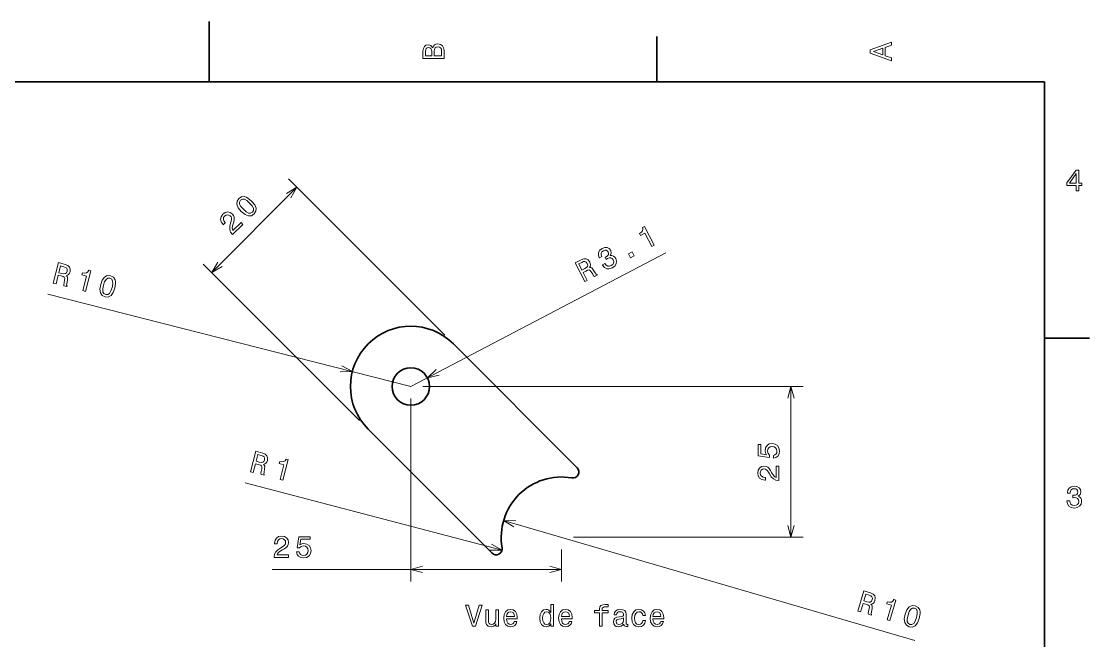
# Model space of a CAD drawing. Extents: x 0 to 297, y 0 to 210.
# Drawn here: x 117.3 to 294.5, y 107.3 to 210 of the extents above; entities that cross this region are included whole.
import ezdxf

# ---------------------------------------------------------------- set-up
doc = ezdxf.new("R2010")
doc.units = 0

msp = doc.modelspace()

# ---------------------------------------------------------------- linework, layer by layer
at = {"color": 7, "lineweight": 35, "ltscale": 0.25}
msp.add_line((148.5, 200), (148.5, 210), dxfattribs=at)
at = {"color": 7, "lineweight": 35, "ltscale": 0.1875}
for p, q in [((222.699997, 200), (222.699997, 207.5)), ((287, 157.5), (294.5, 157.5))]:
    msp.add_line(p, q, dxfattribs=at)
at = {"color": 7, "lineweight": 35}
for p, q in [((287, 200), (10, 200)), ((287, 10), (287, 200)), ((188.984344, 156.540619), (209.512207, 136.012756)), ((195.370071, 121.870628), (174.842194, 142.398499))]:
    msp.add_line(p, q, dxfattribs=at)
at = {"color": 7, "lineweight": 13, "ltscale": 0.5}
msp.add_line((148.89357, 168.347122), (163.035706, 182.489258), dxfattribs=at)
at = {"color": 7, "lineweight": 13}
for p, q in [((187.570129, 157.954834), (161.62149, 183.903473)), ((181.913269, 149.469559), (224.236389, 171.648315)), ((173.427994, 143.812698), (147.479355, 169.761337)), ((181.913269, 149.469559), (121.74263, 164.766403)), ((183.913269, 149.469559), (246.969437, 149.469559)), ((244.969437, 124.469559), (244.969437, 149.469559)), ((181.913269, 147.469559), (181.913269, 117.144882)), ((197.044357, 122.323669), (154.440887, 133.514862)), ((197.312973, 127.26857), (265.500183, 107.38829)), ((208.913269, 124.469559), (246.969437, 124.469559)), ((158.945358, 119.144882), (206.913269, 119.144882))]:
    msp.add_line(p, q, dxfattribs=at)
at = {"color": 7, "lineweight": 13, "ltscale": 0.133117}
msp.add_line((206.913269, 122.469559), (206.913269, 117.144882), dxfattribs=at)
at = {"color": 7, "lineweight": 13}
for points in [[(185.542007, 205.630417), (185.249496, 205.983429), (185.052811, 206.074219), (184.81073, 206.104477), (184.432495, 206.03891), (184.160156, 205.842224), (183.993729, 205.524506), (183.933212, 205.080704), (183.933212, 203.835022), (187.433212, 203.835022), (187.433212, 205.151306), (187.36261, 205.620331), (187.155838, 205.968307), (186.828018, 206.185165), (186.384216, 206.260818), (186.08667, 206.215424), (185.839554, 206.094391), (185.65799, 205.897705)], [(185.385666, 204.984879), (185.385666, 204.298996), (184.351807, 204.298996), (184.351807, 205.025223), (184.382065, 205.297562), (184.472839, 205.489197), (184.629181, 205.605194), (184.86116, 205.645538), (185.093155, 205.600143), (185.254532, 205.479111), (185.355408, 205.272339)], [(187.014618, 205.095825), (187.014618, 204.298996), (185.809296, 204.298996), (185.809296, 205.050446), (185.844589, 205.368164), (185.9505, 205.595108), (186.132065, 205.731277), (186.394302, 205.776657), (186.671692, 205.731277), (186.863327, 205.605194), (186.979324, 205.393372)], [(261.633209, 203.466858), (261.633209, 203.930847), (260.604401, 204.298996), (260.604401, 205.695969), (261.633209, 206.064133), (261.633209, 206.538193), (258.128174, 205.257217), (258.128174, 204.742798)], [(260.17572, 204.460388), (258.632477, 205), (260.17572, 205.539627)], [(292.277374, 181.916794), (292.731262, 181.916794), (292.731262, 182.784225), (293.23056, 182.784225), (293.23056, 183.187683), (292.731262, 183.187683), (292.731262, 185.341141), (292.272339, 185.341141), (290.739197, 183.228027), (290.739197, 182.784225), (292.277374, 182.784225)], [(291.162842, 183.187683), (292.277374, 184.756134), (292.277374, 183.187683)], [(153.802963, 178.502777), (154.416336, 177.996384), (154.983337, 177.764587), (155.493301, 177.789551), (155.942627, 178.08197), (156.231476, 178.52774), (156.256439, 179.037689), (156.021088, 179.601135), (155.518265, 180.218063), (154.904892, 180.717316), (154.616028, 180.870667), (154.337875, 180.956253), (153.827927, 180.93129), (153.378601, 180.645996), (153.089752, 180.1931), (153.068344, 179.679581), (153.30014, 179.112579)], [(154.145309, 178.845123), (153.74234, 179.305145), (153.52124, 179.704544), (153.499847, 180.04689), (153.674591, 180.350006), (153.974136, 180.521179), (154.316483, 180.499786), (154.715881, 180.278687), (155.175919, 179.875717), (155.582443, 179.412125), (155.803543, 179.012726), (155.824951, 178.67038), (155.650208, 178.37439), (155.350647, 178.196091), (155.008301, 178.217484), (154.608902, 178.438583)], [(152.359406, 174.641403), (154.06044, 176.342422), (153.753754, 176.649109), (152.409332, 175.304688), (152.31662, 175.54718), (152.305908, 175.814636), (152.448563, 176.463669), (152.551971, 176.781052), (152.634003, 177.169769), (152.623291, 177.515671), (152.509186, 177.822357), (152.305908, 178.096954), (151.94574, 178.335876), (151.54277, 178.403625), (151.13623, 178.296646), (150.751099, 178.018494), (150.469376, 177.615524), (150.376648, 177.187592), (150.476501, 176.752533), (150.772491, 176.342422), (150.822418, 176.292496), (151.146927, 176.61702), (151.118408, 176.645538), (150.908005, 176.920135), (150.825989, 177.194733), (150.865204, 177.462189), (151.029251, 177.704681), (151.271744, 177.875854), (151.514236, 177.940033), (151.753174, 177.900818), (151.963562, 177.761734), (152.102646, 177.572723), (152.173965, 177.365906), (152.181107, 177.130539), (152.13118, 176.866638), (152.034897, 176.54213), (151.906509, 175.971558), (151.895813, 175.490128), (152.034897, 175.058624), (152.348709, 174.6521)], [(221.883072, 172.67308), (222.289581, 172.886093), (220.653305, 176.00856), (220.349548, 175.84938), (220.411926, 175.534744), (220.347092, 175.267334), (220.157593, 175.031372), (219.836823, 174.817734), (220.003021, 174.500565), (220.726685, 174.879791)], [(213.709106, 169.630875), (213.725494, 169.599609), (214.021698, 169.208221), (214.400192, 168.996628), (214.83844, 168.964355), (215.315994, 169.117828), (215.740784, 169.437225), (215.986206, 169.81636), (216.0457, 170.246094), (215.915421, 170.690262), (215.741577, 170.935089), (215.530945, 171.098007), (215.283508, 171.179016), (215.00589, 171.187271), (215.169846, 171.580643), (215.071259, 172.018646), (214.821671, 172.33197), (214.491486, 172.494858), (214.092163, 172.496277), (213.632904, 172.329636), (213.268326, 172.047485), (213.063095, 171.689407), (213.02594, 171.271378), (213.176636, 170.820831), (213.193024, 170.789551), (213.590591, 170.997894), (213.476517, 171.302521), (213.48497, 171.568863), (213.60704, 171.792252), (213.847198, 171.975037), (214.098206, 172.06102), (214.317108, 172.056168), (214.499451, 171.95813), (214.647324, 171.773712), (214.721832, 171.533768), (214.691864, 171.33017), (214.551071, 171.142517), (214.310486, 170.982285), (214.133942, 170.895447), (214.318863, 170.542557), (214.533066, 170.666199), (214.835556, 170.773468), (215.101685, 170.776276), (215.318069, 170.667603), (215.482117, 170.463196), (215.568756, 170.17836), (215.539871, 169.918396), (215.397583, 169.690109), (215.146164, 169.507111), (214.841339, 169.404297), (214.565628, 169.430634), (214.323715, 169.577164), (214.120087, 169.846237)], [(210.774063, 166.851578), (211.189499, 167.069275), (210.503616, 168.378113), (210.927994, 168.600494), (211.247711, 168.750961), (211.47702, 168.791428), (211.661484, 168.700195), (211.844269, 168.460052), (212.077286, 168.069717), (212.242188, 167.820206), (212.377731, 167.691956), (212.846771, 167.937744), (212.802292, 168.022614), (212.634003, 168.093857), (212.476547, 168.307404), (212.18309, 168.791336), (211.912857, 169.122299), (211.749252, 169.184601), (211.543976, 169.185211), (211.664124, 169.390518), (211.707275, 169.612411), (211.684677, 169.851089), (211.587418, 170.101898), (211.328247, 170.444351), (211.00209, 170.632141), (210.618317, 170.647385), (210.185852, 170.494781), (209.14949, 169.951691)], [(210.268677, 170.05423), (210.555206, 170.170212), (210.791779, 170.186005), (210.994308, 170.09285), (211.163269, 169.86824), (211.254364, 169.585739), (211.215683, 169.36618), (211.052338, 169.178101), (210.782623, 169.008286), (210.304642, 168.757813), (209.763901, 169.789703)], [(218.346069, 170.819565), (218.962524, 171.142609), (218.613739, 171.808197), (217.997284, 171.485153)], [(122.616653, 166.607819), (123.071213, 166.492264), (123.435287, 167.924377), (123.899628, 167.806335), (124.238037, 167.704681), (124.435699, 167.581573), (124.512009, 167.390457), (124.487572, 167.089661), (124.400177, 166.643555), (124.356186, 166.347717), (124.371353, 166.161728), (124.884567, 166.031265), (124.908173, 166.12413), (124.830551, 166.289566), (124.856064, 166.553665), (124.961014, 167.109802), (124.981064, 167.536606), (124.900955, 167.692261), (124.748596, 167.829865), (124.975174, 167.902359), (125.155518, 168.038635), (125.298172, 168.231323), (125.393356, 168.482925), (125.429306, 168.910889), (125.31208, 169.268524), (125.036713, 169.53627), (124.612961, 169.711639), (123.479004, 169.999924)], [(124.380264, 169.328491), (124.670959, 169.223373), (124.857529, 169.077072), (124.945999, 168.872452), (124.921646, 168.592438), (124.800705, 168.321381), (124.625244, 168.183853), (124.378036, 168.15303), (124.063896, 168.206879), (123.540909, 168.339828), (123.827942, 169.468903)], [(127.530235, 165.358673), (127.975021, 165.24559), (128.843597, 168.66214), (128.51123, 168.746628), (128.347443, 168.47084), (128.120544, 168.315186), (127.821892, 168.26622), (127.440483, 168.321548), (127.352264, 167.974518), (128.144073, 167.773224)], [(130.482346, 166.372208), (130.36058, 165.586197), (130.451141, 164.980362), (130.733215, 164.554794), (131.214203, 164.318039), (131.744995, 164.297592), (132.19606, 164.536758), (132.560074, 165.027023), (132.833359, 165.774521), (132.949005, 166.5569), (132.933167, 166.883545), (132.864578, 167.166367), (132.582489, 167.591934), (132.107635, 167.832336), (131.570724, 167.849152), (131.118408, 167.605087), (130.749512, 167.116058)], [(130.951569, 166.252914), (131.141022, 166.834396), (131.371338, 167.228561), (131.654648, 167.421921), (132.004501, 167.426651), (132.304718, 167.256668), (132.461304, 166.951477), (132.475388, 166.495178), (132.364136, 165.893814), (132.173431, 165.307449), (131.943146, 164.913284), (131.659821, 164.719925), (131.316101, 164.718842), (131.00975, 164.885178), (130.85318, 165.190369), (130.839081, 165.646667)], [(242.05661, 137.586853), (242.470154, 137.6978), (242.792923, 137.944916), (242.994659, 138.308029), (243.070313, 138.772003), (242.979523, 139.281372), (242.732407, 139.679794), (242.339035, 139.931946), (241.834717, 140.027771), (241.365692, 139.942032), (240.997543, 139.699966), (240.760498, 139.321716), (240.674774, 138.83252), (240.735291, 138.454285), (240.901718, 138.161774), (239.958633, 138.302994), (239.958633, 139.836136), (239.54509, 139.836136), (239.54509, 137.965088), (241.401001, 137.687714), (241.401001, 138.091171), (241.163971, 138.383682), (241.078232, 138.756882), (241.133698, 139.079651), (241.29509, 139.326767), (241.542206, 139.483109), (241.859924, 139.538574), (242.177658, 139.483109), (242.424774, 139.321716), (242.581116, 139.0746), (242.636597, 138.756882), (242.601288, 138.489594), (242.485291, 138.282822), (242.303741, 138.131516), (242.05661, 138.055878)], [(155.329483, 135.349304), (155.783112, 135.230148), (156.158539, 136.659317), (156.621918, 136.537598), (156.959518, 136.433273), (157.156204, 136.308609), (157.230988, 136.116898), (157.204163, 135.816299), (157.113235, 135.370895), (157.06691, 135.075409), (157.080597, 134.889313), (157.592758, 134.754776), (157.617096, 134.847458), (157.540787, 135.013504), (157.56839, 135.277405), (157.677765, 135.832672), (157.701187, 136.259308), (157.622314, 136.415604), (157.471054, 136.554413), (157.698196, 136.625092), (157.879623, 136.759949), (158.023804, 136.951492), (158.120972, 137.202332), (158.160309, 137.630005), (158.045929, 137.988556), (157.772675, 138.258469), (157.350342, 138.437195), (156.218704, 138.734467)], [(157.114609, 138.055908), (157.404465, 137.948471), (157.589859, 137.800705), (157.676712, 137.595383), (157.650146, 137.315582), (157.527054, 137.045486), (157.35051, 136.909363), (157.103073, 136.880493), (156.789368, 136.936829), (156.267441, 137.073929), (156.563431, 138.200684)], [(160.233017, 134.061234), (160.67688, 133.944626), (161.57251, 137.354172), (161.240829, 137.441299), (161.074875, 137.166824), (160.846741, 137.01297), (160.547714, 136.96637), (160.166748, 137.024734), (160.075775, 136.678406), (160.865967, 136.47084)], [(242.969437, 133.871002), (242.969437, 136.276627), (242.535721, 136.276627), (242.535721, 134.37532), (242.298691, 134.481232), (242.102005, 134.662781), (241.743927, 135.22258), (241.592636, 135.520142), (241.375778, 135.852982), (241.123627, 136.090027), (240.826065, 136.226181), (240.488174, 136.276627), (240.064545, 136.190887), (239.731689, 135.953857), (239.519867, 135.590744), (239.444229, 135.121719), (239.529968, 134.637573), (239.766998, 134.269409), (240.145233, 134.032379), (240.644516, 133.951691), (240.715118, 133.951691), (240.715118, 134.410629), (240.674774, 134.410629), (240.331833, 134.456009), (240.079666, 134.592178), (239.918289, 134.809036), (239.862808, 135.096497), (239.913239, 135.389008), (240.039322, 135.605865), (240.236008, 135.747086), (240.483124, 135.797516), (240.715118, 135.762207), (240.911804, 135.666382), (241.083282, 135.505005), (241.234573, 135.283112), (241.39595, 134.98555), (241.708633, 134.491318), (242.041489, 134.143341), (242.444946, 133.936569), (242.954315, 133.871002)], [(290.729126, 130.51622), (290.729126, 130.480911), (290.809814, 129.996765), (291.046844, 129.633652), (291.420044, 129.401657), (291.914276, 129.315933), (292.438782, 129.401657), (292.832153, 129.623566), (293.08429, 129.976593), (293.175079, 130.430481), (293.134735, 130.728027), (293.023773, 130.970108), (292.842224, 131.156708), (292.600159, 131.292877), (292.927948, 131.565216), (293.043945, 131.998932), (292.968292, 132.392303), (292.751434, 132.68985), (292.398407, 132.87645), (291.914276, 132.942017), (291.460388, 132.861313), (291.112396, 132.63942), (290.885468, 132.286392), (290.809814, 131.817368), (290.809814, 131.782074), (291.258636, 131.782074), (291.299011, 132.104828), (291.430115, 132.336823), (291.641937, 132.478027), (291.939484, 132.528473), (292.201721, 132.488113), (292.393372, 132.382217), (292.509369, 132.210739), (292.554749, 131.97876), (292.509369, 131.731628), (292.388336, 131.565216), (292.176514, 131.46434), (291.889069, 131.434082), (291.692383, 131.439133), (291.692383, 131.04071), (291.939484, 131.050797), (292.257202, 131.005417), (292.494232, 130.884369), (292.635468, 130.687683), (292.685883, 130.430481), (292.630402, 130.13797), (292.484161, 129.921112), (292.252167, 129.784943), (291.944519, 129.739563), (291.626801, 129.789993), (291.394806, 129.941284), (291.248566, 130.183365), (291.193085, 130.51622)], [(159.232819, 121.144882), (161.638443, 121.144882), (161.638443, 121.578606), (159.737137, 121.578606), (159.843048, 121.815636), (160.024612, 122.012321), (160.584412, 122.370392), (160.881958, 122.521683), (161.214813, 122.738548), (161.451843, 122.990707), (161.588013, 123.288254), (161.638443, 123.626152), (161.552704, 124.049789), (161.315674, 124.382637), (160.95256, 124.594452), (160.483536, 124.670105), (159.99939, 124.584366), (159.631241, 124.347336), (159.394196, 123.969093), (159.313507, 123.469818), (159.313507, 123.399208), (159.772446, 123.399208), (159.772446, 123.439552), (159.817841, 123.782494), (159.95401, 124.034653), (160.170868, 124.196037), (160.458328, 124.251511), (160.750824, 124.20108), (160.967697, 124.074997), (161.108902, 123.878311), (161.159332, 123.631195), (161.124023, 123.399208), (161.028214, 123.202522), (160.866821, 123.031052), (160.644928, 122.879761), (160.347382, 122.718369), (159.853134, 122.405693), (159.505157, 122.072838), (159.298386, 121.66938), (159.232819, 121.160019)], [(162.948669, 122.057709), (163.059616, 121.644165), (163.306732, 121.321396), (163.669846, 121.119667), (164.133835, 121.044022), (164.643188, 121.134796), (165.041611, 121.38192), (165.293777, 121.775291), (165.389587, 122.27961), (165.303864, 122.748634), (165.061783, 123.116791), (164.683533, 123.353821), (164.194351, 123.439552), (163.816101, 123.379036), (163.52359, 123.212608), (163.66481, 124.155693), (165.197952, 124.155693), (165.197952, 124.569237), (163.326904, 124.569237), (163.04953, 122.713333), (163.452988, 122.713333), (163.745499, 122.950363), (164.118698, 123.036095), (164.441467, 122.980621), (164.688583, 122.819237), (164.844925, 122.572121), (164.900406, 122.254395), (164.844925, 121.936676), (164.683533, 121.689552), (164.436417, 121.533218), (164.118698, 121.477737), (163.85141, 121.513046), (163.644638, 121.629036), (163.493347, 121.810593), (163.417694, 122.057709)], [(256.061584, 112.223427), (256.511841, 112.092148), (256.925446, 113.51075), (257.385406, 113.376648), (257.720093, 113.263306), (257.913361, 113.133415), (257.982971, 112.939758), (257.94812, 112.639984), (257.845276, 112.197182), (257.791016, 111.903061), (257.799744, 111.71666), (258.308105, 111.568443), (258.33493, 111.660431), (258.263092, 111.828461), (258.29776, 112.091522), (258.421967, 112.643669), (258.456818, 113.069519), (258.382172, 113.227875), (258.23468, 113.370682), (258.463654, 113.435257), (258.648621, 113.565193), (258.797882, 113.752815), (258.901733, 114.000954), (258.952515, 114.427414), (258.847778, 114.788902), (258.581879, 115.066048), (258.16449, 115.256035), (257.041229, 115.583527)], [(257.91864, 114.881195), (258.205505, 114.766037), (258.386871, 114.61335), (258.468201, 114.405777), (258.434113, 114.126785), (258.303833, 113.860085), (258.123688, 113.728745), (257.87558, 113.706528), (257.563477, 113.771248), (257.045441, 113.922287), (257.371521, 115.04071)], [(260.928833, 110.804367), (261.369415, 110.675903), (262.35611, 114.060211), (262.026886, 114.156204), (261.853638, 113.886276), (261.62146, 113.738586), (261.321289, 113.700027), (260.942017, 113.76857), (260.841797, 113.42482), (261.62616, 113.196136)], [(193.254715, 113.226143), (192.377182, 110.245598), (191.474457, 113.226143), (190.995346, 113.226143), (192.125031, 109.7211), (192.629349, 109.7211), (193.73381, 113.226143)], [(196.457153, 112.429314), (196.013351, 112.429314), (196.013351, 110.865913), (195.962921, 110.5028), (195.816666, 110.240555), (195.589722, 110.07917), (195.292175, 110.02874), (195.055145, 110.069084), (194.903839, 110.190117), (194.818115, 110.396889), (194.797943, 110.6894), (194.797943, 112.429314), (194.354126, 112.429314), (194.354126, 110.649055), (194.369263, 110.290985), (194.465088, 109.993431), (194.757599, 109.7211), (195.226608, 109.625282), (195.478775, 109.660583), (195.695633, 109.751358), (195.882233, 109.9077), (196.033524, 110.134644), (196.033524, 109.7211), (196.457153, 109.7211)], [(197.79361, 110.946602), (199.568832, 110.946602), (199.573868, 111.153374), (199.493179, 111.733345), (199.271286, 112.167068), (198.918259, 112.429314), (198.449234, 112.525131), (197.990295, 112.424271), (197.637268, 112.141846), (197.410324, 111.682915), (197.329636, 111.077728), (197.405289, 110.457413), (197.632233, 110.003517), (197.980209, 109.7211), (198.434113, 109.625282), (198.827484, 109.690842), (199.150238, 109.862312), (199.387268, 110.134644), (199.523438, 110.497757), (199.084686, 110.497757), (198.993896, 110.296028), (198.862778, 110.14473), (198.489578, 110.023697), (198.202118, 110.07917), (197.98526, 110.255684), (197.84404, 110.543144), (197.79361, 110.931473)], [(197.79361, 111.319801), (197.849091, 111.667786), (197.98526, 111.924988), (198.192032, 112.081329), (198.464371, 112.136803), (198.731659, 112.081329), (198.938431, 111.924988), (199.064514, 111.667786), (199.109894, 111.319801)], [(205.141602, 110.139687), (205.141602, 109.7211), (205.585403, 109.7211), (205.585403, 113.34214), (205.146637, 113.34214), (205.146637, 112.01577), (204.808746, 112.399055), (204.601974, 112.48983), (204.364944, 112.525131), (203.936264, 112.424271), (203.603409, 112.141846), (203.386551, 111.687958), (203.310913, 111.077728), (203.386551, 110.467499), (203.603409, 110.00856), (203.936264, 109.7211), (204.364944, 109.625282), (204.601974, 109.660583), (204.813782, 109.751358)], [(204.440582, 112.126717), (204.733093, 112.056114), (204.955002, 111.859428), (205.086121, 111.531616), (205.136551, 111.077728), (205.086121, 110.618797), (204.955002, 110.290985), (204.733093, 110.089256), (204.440582, 110.023697), (204.163208, 110.089256), (203.951401, 110.290985), (203.810181, 110.62384), (203.764801, 111.077728), (203.810181, 111.526573), (203.951401, 111.854385), (204.163208, 112.056114)], [(206.901688, 110.946602), (208.676895, 110.946602), (208.681946, 111.153374), (208.601257, 111.733345), (208.379349, 112.167068), (208.026321, 112.429314), (207.557312, 112.525131), (207.098373, 112.424271), (206.745346, 112.141846), (206.518402, 111.682915), (206.437714, 111.077728), (206.513351, 110.457413), (206.740295, 110.003517), (207.088287, 109.7211), (207.542175, 109.625282), (207.935547, 109.690842), (208.258316, 109.862312), (208.495346, 110.134644), (208.631516, 110.497757), (208.192749, 110.497757), (208.101974, 110.296028), (207.970856, 110.14473), (207.597656, 110.023697), (207.310181, 110.07917), (207.093323, 110.255684), (206.952118, 110.543144), (206.901688, 110.931473)], [(206.901688, 111.319801), (206.957153, 111.667786), (207.093323, 111.924988), (207.300095, 112.081329), (207.572433, 112.136803), (207.839722, 112.081329), (208.046494, 111.924988), (208.172577, 111.667786), (208.217972, 111.319801)], [(213.200684, 111.960297), (213.200684, 109.7211), (213.644485, 109.7211), (213.644485, 111.960297), (214.653122, 111.960297), (214.653122, 112.338531), (213.644485, 112.338531), (213.644485, 112.504959), (213.679779, 112.706688), (213.795776, 112.842857), (213.992462, 112.923546), (214.274887, 112.953812), (214.653122, 112.93364), (214.653122, 113.316925), (214.174011, 113.34214), (213.740295, 113.296745), (213.437714, 113.160583), (213.256149, 112.923546), (213.200684, 112.585655), (213.200684, 112.338531), (212.388718, 112.338531), (212.388718, 111.960297)], [(217.230209, 110.074127), (217.230209, 110.058998), (217.255432, 109.887527), (217.331085, 109.766487), (217.648804, 109.67067), (217.89592, 109.711014), (217.89592, 110.053955), (217.790009, 110.038826), (217.648804, 110.104385), (217.623581, 110.306114), (217.623581, 111.70813), (217.563065, 112.0662), (217.386551, 112.318359), (217.078918, 112.469658), (216.645203, 112.525131), (216.221573, 112.464615), (215.90889, 112.293144), (215.712204, 112.025856), (215.646637, 111.672829), (215.646637, 111.64257), (216.045059, 111.64257), (216.080353, 111.854385), (216.191315, 112.005684), (216.372864, 112.096458), (216.630066, 112.13176), (216.877197, 112.106544), (217.053696, 112.030899), (217.159607, 111.899773), (217.194916, 111.718216), (217.174744, 111.506401), (217.094055, 111.400497), (216.892319, 111.35006), (216.514069, 111.309715), (216.080353, 111.218941), (215.77272, 111.057556), (215.591171, 110.805397), (215.53569, 110.432198), (215.586121, 110.099342), (215.742462, 109.852226), (215.994629, 109.695885), (216.342606, 109.640411), (216.81163, 109.746315)], [(220.382233, 111.531616), (220.820984, 111.531616), (220.730209, 111.935074), (220.513351, 112.2528), (220.175461, 112.449486), (219.736694, 112.525131), (219.252548, 112.424271), (218.884399, 112.141846), (218.652405, 111.682915), (218.571716, 111.067642), (218.647369, 110.457413), (218.874298, 110.003517), (219.232376, 109.7211), (219.721573, 109.625282), (220.155289, 109.700928), (220.493179, 109.912743), (220.725174, 110.245598), (220.826035, 110.6894), (220.402405, 110.6894), (220.326752, 110.406982), (220.185547, 110.19516), (219.98381, 110.064041), (219.736694, 110.023697), (219.429062, 110.089256), (219.207153, 110.290985), (219.070984, 110.618797), (219.025604, 111.082771), (219.070984, 111.536659), (219.212204, 111.864471), (219.439148, 112.0662), (219.736694, 112.136803), (219.998947, 112.091415), (220.195633, 111.975426), (220.326752, 111.783783)], [(222.081802, 110.946602), (223.85701, 110.946602), (223.862061, 111.153374), (223.781372, 111.733345), (223.559464, 112.167068), (223.206436, 112.429314), (222.737411, 112.525131), (222.278488, 112.424271), (221.925461, 112.141846), (221.698517, 111.682915), (221.617828, 111.077728), (221.693466, 110.457413), (221.92041, 110.003517), (222.268402, 109.7211), (222.72229, 109.625282), (223.115662, 109.690842), (223.438431, 109.862312), (223.675461, 110.134644), (223.81163, 110.497757), (223.372864, 110.497757), (223.282089, 110.296028), (223.15097, 110.14473), (222.777771, 110.023697), (222.490295, 110.07917), (222.273438, 110.255684), (222.132233, 110.543144), (222.081802, 110.931473)], [(222.081802, 111.319801), (222.137268, 111.667786), (222.273438, 111.924988), (222.480209, 112.081329), (222.752548, 112.136803), (223.019836, 112.081329), (223.226608, 111.924988), (223.352692, 111.667786), (223.398071, 111.319801)], [(263.914368, 111.714752), (263.76535, 110.933441), (263.834808, 110.324829), (264.101959, 109.889725), (264.574432, 109.636406), (265.104187, 109.597527), (265.563293, 109.820892), (265.944092, 110.298218), (266.243195, 111.035767), (266.385925, 111.813652), (266.38147, 112.140656), (266.322723, 112.42569), (266.055603, 112.860794), (265.589355, 113.117554), (265.053375, 113.153), (264.592834, 112.924789), (264.207184, 112.448875)], [(264.37915, 111.579239), (264.588684, 112.153786), (264.83255, 112.539719), (265.122406, 112.723114), (265.472198, 112.715691), (265.766357, 112.535378), (265.912231, 112.22493), (265.910461, 111.768417), (265.778381, 111.17128), (265.567444, 110.591896), (265.323608, 110.205963), (265.033722, 110.022568), (264.690186, 110.033417), (264.389771, 110.210304), (264.243896, 110.520752), (264.245667, 110.977264)], [(217.179779, 110.669228), (217.119263, 110.406982), (216.957886, 110.205246), (216.715805, 110.074127), (216.418259, 110.02874), (216.226608, 110.053955), (216.090439, 110.134644), (216.004715, 110.275856), (215.979492, 110.472542), (215.999664, 110.649055), (216.080353, 110.775131), (216.403122, 110.916344), (216.81163, 110.97686), (217.179779, 111.0979)]]:
    msp.add_lwpolyline(points, close=True, dxfattribs=at)
for points in [[(162.035706, 180.757217), (163.035706, 182.489258), (161.30365, 181.489258)], [(149.89357, 170.079178), (148.89357, 168.347122), (150.62561, 169.347122)], [(170.221725, 151.90773), (172.221558, 151.933426), (170.476791, 152.911087)], [(186.129959, 152.263657), (184.659088, 150.908463), (186.610504, 151.346664)], [(245.487076, 147.537704), (244.969437, 149.469559), (244.451797, 147.537704)], [(199.3125, 127.224785), (197.312973, 127.26857), (199.02272, 126.230896)], [(244.451797, 126.401413), (244.969437, 124.469559), (245.487076, 126.401413)], [(195.044388, 122.313828), (197.044357, 122.323669), (195.307404, 123.31514)], [(183.845123, 119.662521), (181.913269, 119.144882), (183.845123, 118.627251)], [(204.981415, 118.627251), (206.913269, 119.144882), (204.981415, 119.662521)]]:
    msp.add_lwpolyline(points, dxfattribs=at)
at = {"color": 7, "lineweight": 35}
msp.add_circle((181.913269, 149.469559), 3.1, dxfattribs=at)
for centre, radius, start, end in [((181.913269, 149.469559), 10, 45.000001, 225), ((208.805099, 135.305649), 1, 260.096804, 45.000001), ((206.913269, 124.469559), 10, 80.096802, 189.903196), ((196.077179, 122.577736), 1, 225, 9.903198)]:
    msp.add_arc(centre, radius, start, end, dxfattribs=at)

doc.saveas('drawing.dxf')
